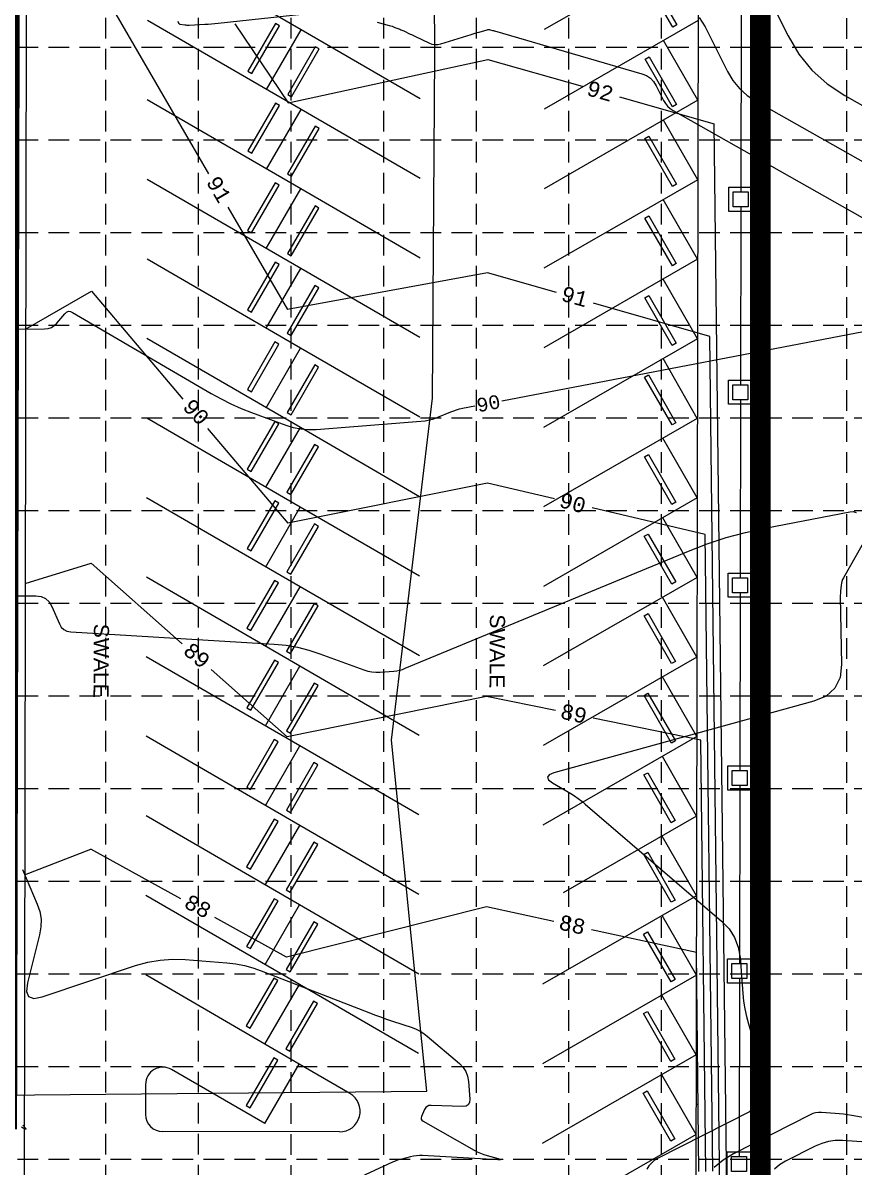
# Model space of a CAD drawing. Extents: x 4841 to 5381, y 4863 to 5725.
# Drawn here: x 5031.8 to 5152.5, y 5117.7 to 5283.8 of the extents above; entities that cross this region are included whole.
import ezdxf
from ezdxf.enums import TextEntityAlignment as Align

# ---------------------------------------------------------------- set-up
doc = ezdxf.new("R2010")
doc.units = 0
doc.header["$MEASUREMENT"] = 0
doc.linetypes.add('DASHED', pattern=[0.75, 0.5, -0.25])
doc.linetypes.add('HIDDEN', pattern=[0.375, 0.25, -0.125])
for name, color, linetype, lineweight in [('19', 7, 'Continuous', 0), ('21', 7, 'Continuous', 0), ('27', 7, 'Continuous', 0), ('3', 7, 'Continuous', 0), ('EC', 35, 'Continuous', 0), ('PC', 35, 'Continuous', 0)]:
    doc.layers.add(name, color=color, linetype=linetype, lineweight=lineweight)
doc.layers.add('GRID', color=254, linetype='HIDDEN')
doc.layers.add('LIMITS OF DISTURBANCE', color=1, linetype='HIDDEN')
doc.styles.add('MONOTXT', font='MONOTXT')
doc.styles.get("Standard").update_dxf_attribs({"font": 'ARIAL.TTF'})

msp = doc.modelspace()

# ---------------------------------------------------------------- linework, layer by layer
at = {"layer": '21', "color": 7, "linetype": 'Continuous', "lineweight": 0}
for p, q in [((5136.1, 5285.11), (5136.05, 5259.3)), ((5136.05, 5257.11), (5136, 5231.3)), ((5136, 5229.11), (5135.95, 5203.3)), ((5135.95, 5201.11), (5135.9, 5175.3)), ((5135.9, 5173.11), (5135.85, 5147.3)), ((5135.85, 5145.11), (5135.8, 5119.3))]:
    msp.add_line(p, q, dxfattribs=at)
for points in [[(5134.3, 5259.97), (5137.8, 5259.97), (5137.8, 5256.46), (5134.3, 5256.46)], [(5134.94, 5259.3), (5137.12, 5259.3), (5137.12, 5257.11), (5134.94, 5257.11)], [(5134.25, 5231.97), (5137.75, 5231.97), (5137.75, 5228.46), (5134.25, 5228.46)], [(5134.89, 5231.3), (5137.07, 5231.3), (5137.07, 5229.11), (5134.89, 5229.11)], [(5134.2, 5203.97), (5137.7, 5203.97), (5137.7, 5200.46), (5134.2, 5200.46)], [(5134.84, 5203.3), (5137.02, 5203.3), (5137.02, 5201.11), (5134.84, 5201.11)], [(5134.15, 5175.97), (5137.65, 5175.97), (5137.65, 5172.46), (5134.15, 5172.46)], [(5134.79, 5175.3), (5136.97, 5175.3), (5136.97, 5173.11), (5134.79, 5173.11)], [(5134.1, 5147.97), (5137.6, 5147.97), (5137.6, 5144.46), (5134.1, 5144.46)], [(5134.74, 5147.3), (5136.92, 5147.3), (5136.92, 5145.11), (5134.74, 5145.11)], [(5134.05, 5119.97), (5137.55, 5119.97), (5137.55, 5116.46), (5134.05, 5116.46)], [(5134.69, 5119.3), (5136.87, 5119.3), (5136.87, 5117.11), (5134.69, 5117.11)]]:
    msp.add_lwpolyline(points, close=True, dxfattribs=at)
at = {"layer": '27', "color": 7, "linetype": 'Continuous', "lineweight": 0}
for p, q in [((5129.93, 5330.34), (5129.48, 5076.62)), ((5072.21, 5282.81), (5049.91, 5295.74)), ((5129.87, 5295.7), (5107.52, 5282.85)), ((5126.17, 5283.19), (5122.18, 5290.13)), ((5122.76, 5290.46), (5126.75, 5283.52)), ((5032.27, 5285.2), (5031.91, 5076.8)), ((5072.19, 5271.26), (5049.89, 5284.19)), ((5068.49, 5283.72), (5064.48, 5276.8)), ((5065.06, 5276.46), (5069.07, 5283.39)), ((5069.07, 5283.39), (5068.49, 5283.72)), ((5129.84, 5284.15), (5107.5, 5271.31)), ((5126.75, 5283.52), (5126.17, 5283.19)), ((5067.19, 5274.16), (5072.21, 5282.81)), ((5089.51, 5272.78), (5072.21, 5282.81)), ((5074.26, 5280.37), (5070.25, 5273.45)), ((5070.82, 5273.11), (5074.84, 5280.04)), ((5074.84, 5280.04), (5074.26, 5280.37)), ((5129.82, 5272.61), (5124.84, 5281.27)), ((5122.16, 5278.58), (5122.74, 5278.91)), ((5126.15, 5271.64), (5122.16, 5278.58)), ((5122.74, 5278.91), (5126.73, 5271.98)), ((5064.48, 5276.8), (5065.06, 5276.46)), ((5070.25, 5273.45), (5070.82, 5273.11)), ((5072.17, 5259.72), (5049.87, 5272.64)), ((5068.47, 5272.17), (5064.46, 5265.25)), ((5065.04, 5264.92), (5069.05, 5271.84)), ((5069.05, 5271.84), (5068.47, 5272.17)), ((5129.82, 5272.61), (5107.48, 5259.76)), ((5126.73, 5271.98), (5126.15, 5271.64)), ((5067.17, 5262.61), (5072.19, 5271.26)), ((5089.49, 5261.23), (5072.19, 5271.26)), ((5074.24, 5268.82), (5070.23, 5261.9)), ((5070.8, 5261.57), (5074.81, 5268.49)), ((5074.81, 5268.49), (5074.24, 5268.82)), ((5129.8, 5261.06), (5124.82, 5269.73)), ((5122.14, 5267.03), (5122.72, 5267.37)), ((5126.13, 5260.1), (5122.14, 5267.03)), ((5122.72, 5267.37), (5126.7, 5260.43)), ((5064.46, 5265.25), (5065.04, 5264.92)), ((5070.23, 5261.9), (5070.8, 5261.57)), ((5072.14, 5248.17), (5049.85, 5261.1)), ((5068.45, 5260.63), (5064.44, 5253.71)), ((5065.02, 5253.37), (5069.03, 5260.29)), ((5069.03, 5260.29), (5068.45, 5260.63)), ((5129.8, 5261.06), (5107.46, 5248.21)), ((5126.7, 5260.43), (5126.13, 5260.1)), ((5067.15, 5251.07), (5072.17, 5259.72)), ((5089.47, 5249.69), (5072.17, 5259.72)), ((5074.22, 5257.28), (5070.21, 5250.36)), ((5070.78, 5250.02), (5074.79, 5256.94)), ((5074.79, 5256.94), (5074.22, 5257.28)), ((5129.78, 5249.51), (5124.8, 5258.18)), ((5122.12, 5255.49), (5122.7, 5255.82)), ((5126.11, 5248.55), (5122.12, 5255.49)), ((5122.7, 5255.82), (5126.68, 5248.88)), ((5064.44, 5253.71), (5065.02, 5253.37)), ((5070.21, 5250.36), (5070.78, 5250.02)), ((5072.12, 5236.62), (5049.83, 5249.55)), ((5068.43, 5249.08), (5064.42, 5242.16)), ((5065, 5241.82), (5069.01, 5248.74)), ((5069.01, 5248.74), (5068.43, 5249.08)), ((5129.78, 5249.51), (5107.44, 5236.66)), ((5126.68, 5248.88), (5126.11, 5248.55)), ((5067.13, 5239.52), (5072.14, 5248.17)), ((5089.45, 5238.14), (5072.14, 5248.17)), ((5074.2, 5245.73), (5070.18, 5238.81)), ((5070.76, 5238.47), (5074.77, 5245.39)), ((5074.77, 5245.39), (5074.2, 5245.73)), ((5129.76, 5237.96), (5124.78, 5246.63)), ((5122.1, 5243.94), (5122.68, 5244.27)), ((5126.09, 5237), (5122.1, 5243.94)), ((5122.68, 5244.27), (5126.66, 5237.34)), ((5064.42, 5242.16), (5065, 5241.82)), ((5070.18, 5238.81), (5070.76, 5238.47)), ((5072.1, 5225.08), (5049.81, 5238)), ((5068.41, 5237.53), (5064.4, 5230.61)), ((5064.98, 5230.28), (5068.99, 5237.2)), ((5068.99, 5237.2), (5068.41, 5237.53)), ((5129.76, 5237.96), (5107.42, 5225.12)), ((5126.66, 5237.34), (5126.09, 5237)), ((5067.11, 5227.97), (5072.12, 5236.62)), ((5089.43, 5226.59), (5072.12, 5236.62)), ((5129.74, 5226.42), (5124.76, 5235.09)), ((5074.18, 5234.18), (5070.16, 5227.26)), ((5070.74, 5226.93), (5074.75, 5233.85)), ((5074.75, 5233.85), (5074.18, 5234.18)), ((5122.08, 5232.39), (5122.66, 5232.72)), ((5126.07, 5225.46), (5122.08, 5232.39)), ((5122.66, 5232.72), (5126.64, 5225.79)), ((5064.4, 5230.61), (5064.98, 5230.28)), ((5070.16, 5227.26), (5070.74, 5226.93)), ((5072.08, 5213.53), (5049.79, 5226.46)), ((5068.39, 5225.99), (5064.38, 5219.06)), ((5064.96, 5218.73), (5068.97, 5225.65)), ((5067.09, 5216.43), (5072.1, 5225.08)), ((5068.97, 5225.65), (5068.39, 5225.99)), ((5089.41, 5215.05), (5072.1, 5225.08)), ((5129.74, 5226.42), (5107.4, 5213.57)), ((5126.64, 5225.79), (5126.07, 5225.46)), ((5129.72, 5214.87), (5124.74, 5223.54)), ((5074.16, 5222.64), (5070.14, 5215.71)), ((5070.72, 5215.38), (5074.73, 5222.3)), ((5074.73, 5222.3), (5074.16, 5222.64)), ((5122.06, 5220.85), (5122.63, 5221.18)), ((5126.04, 5213.91), (5122.06, 5220.85)), ((5122.63, 5221.18), (5126.62, 5214.24)), ((5064.38, 5219.06), (5064.96, 5218.73)), ((5070.14, 5215.71), (5070.72, 5215.38)), ((5072.06, 5201.98), (5049.76, 5214.91)), ((5068.37, 5214.44), (5064.36, 5207.52)), ((5064.94, 5207.18), (5068.95, 5214.1)), ((5067.07, 5204.88), (5072.08, 5213.53)), ((5068.95, 5214.1), (5068.37, 5214.44)), ((5089.39, 5203.5), (5072.08, 5213.53)), ((5129.72, 5214.87), (5107.38, 5202.02)), ((5126.62, 5214.24), (5126.04, 5213.91)), ((5129.7, 5203.32), (5124.72, 5211.99)), ((5074.14, 5211.09), (5070.12, 5204.17)), ((5070.7, 5203.83), (5074.71, 5210.75)), ((5074.71, 5210.75), (5074.14, 5211.09)), ((5122.04, 5209.3), (5122.61, 5209.63)), ((5126.02, 5202.36), (5122.04, 5209.3)), ((5122.61, 5209.63), (5126.6, 5202.7)), ((5064.36, 5207.52), (5064.94, 5207.18)), ((5070.12, 5204.17), (5070.7, 5203.83)), ((5072.04, 5190.44), (5049.74, 5203.36)), ((5068.35, 5202.89), (5064.34, 5195.97)), ((5064.92, 5195.64), (5068.93, 5202.56)), ((5067.05, 5193.33), (5072.06, 5201.98)), ((5068.93, 5202.56), (5068.35, 5202.89)), ((5089.37, 5191.95), (5072.06, 5201.98)), ((5129.7, 5203.32), (5107.36, 5190.48)), ((5126.6, 5202.7), (5126.02, 5202.36)), ((5129.68, 5191.78), (5124.7, 5200.45)), ((5074.11, 5199.54), (5070.1, 5192.62)), ((5070.68, 5192.29), (5074.69, 5199.21)), ((5074.69, 5199.21), (5074.11, 5199.54)), ((5122.02, 5197.75), (5122.59, 5198.08)), ((5126, 5190.82), (5122.02, 5197.75)), ((5122.59, 5198.08), (5126.58, 5191.15)), ((5064.34, 5195.97), (5064.92, 5195.64)), ((5070.1, 5192.62), (5070.68, 5192.29)), ((5072.02, 5178.89), (5049.72, 5191.82)), ((5072.02, 5178.89), (5049.72, 5191.82)), ((5068.33, 5191.34), (5064.32, 5184.42)), ((5064.9, 5184.09), (5068.91, 5191.01)), ((5067.03, 5181.78), (5072.04, 5190.44)), ((5068.91, 5191.01), (5068.33, 5191.34)), ((5089.34, 5180.4), (5072.04, 5190.44)), ((5129.68, 5191.78), (5107.34, 5178.93)), ((5126.58, 5191.15), (5126, 5190.82)), ((5129.66, 5180.23), (5124.68, 5188.9)), ((5074.09, 5187.99), (5070.08, 5181.07)), ((5070.66, 5180.74), (5074.67, 5187.66)), ((5074.67, 5187.66), (5074.09, 5187.99)), ((5122, 5186.2), (5122.57, 5186.54)), ((5125.98, 5179.27), (5122, 5186.2)), ((5122.57, 5186.54), (5126.56, 5179.6)), ((5064.32, 5184.42), (5064.9, 5184.09)), ((5072, 5167.34), (5049.7, 5180.27)), ((5070.08, 5181.07), (5070.66, 5180.74)), ((5129.66, 5180.23), (5107.32, 5167.38)), ((5068.31, 5179.8), (5064.3, 5172.88)), ((5068.31, 5179.8), (5064.3, 5172.88)), ((5064.87, 5172.54), (5068.89, 5179.46)), ((5064.87, 5172.54), (5068.89, 5179.46)), ((5064.87, 5172.54), (5068.89, 5179.46)), ((5067.01, 5170.24), (5072.02, 5178.89)), ((5067.01, 5170.24), (5072.02, 5178.89)), ((5067.01, 5170.24), (5072.02, 5178.89)), ((5068.89, 5179.46), (5068.31, 5179.8)), ((5068.89, 5179.46), (5068.31, 5179.8)), ((5068.89, 5179.46), (5068.31, 5179.8)), ((5089.32, 5168.86), (5072.02, 5178.89)), ((5126.56, 5179.6), (5125.98, 5179.27)), ((5129.64, 5168.68), (5124.66, 5177.35)), ((5074.07, 5176.45), (5070.06, 5169.53)), ((5070.64, 5169.19), (5074.65, 5176.11)), ((5074.65, 5176.11), (5074.07, 5176.45)), ((5121.97, 5174.66), (5122.55, 5174.99)), ((5125.96, 5167.72), (5121.97, 5174.66)), ((5122.55, 5174.99), (5126.54, 5168.05)), ((5064.3, 5172.88), (5064.87, 5172.54)), ((5064.3, 5172.88), (5064.87, 5172.54)), ((5064.3, 5172.88), (5064.87, 5172.54)), ((5071.98, 5155.79), (5049.68, 5168.72)), ((5070.06, 5169.53), (5070.64, 5169.19)), ((5129.64, 5168.68), (5110.26, 5157.54)), ((5068.29, 5168.25), (5064.28, 5161.33)), ((5064.85, 5160.99), (5068.87, 5167.92)), ((5066.99, 5158.69), (5072, 5167.34)), ((5068.87, 5167.92), (5068.29, 5168.25)), ((5089.3, 5157.31), (5072, 5167.34)), ((5126.54, 5168.05), (5125.96, 5167.72)), ((5129.62, 5157.14), (5124.63, 5165.8)), ((5074.05, 5164.9), (5070.04, 5157.98)), ((5070.62, 5157.64), (5074.63, 5164.57)), ((5074.63, 5164.57), (5074.05, 5164.9)), ((5121.95, 5163.11), (5122.53, 5163.44)), ((5125.94, 5156.18), (5121.95, 5163.11)), ((5122.53, 5163.44), (5126.52, 5156.51)), ((5064.28, 5161.33), (5064.85, 5160.99)), ((5071.96, 5144.25), (5049.66, 5157.17)), ((5070.04, 5157.98), (5070.62, 5157.64)), ((5129.62, 5157.14), (5107.28, 5144.29)), ((5068.27, 5156.7), (5064.26, 5149.78)), ((5064.83, 5149.45), (5068.85, 5156.37)), ((5066.97, 5147.14), (5071.98, 5155.79)), ((5068.85, 5156.37), (5068.27, 5156.7)), ((5089.28, 5145.76), (5071.98, 5155.79)), ((5126.52, 5156.51), (5125.94, 5156.18)), ((5129.6, 5145.59), (5124.61, 5154.26)), ((5074.03, 5153.35), (5070.02, 5146.43)), ((5070.6, 5146.1), (5074.61, 5153.02)), ((5074.61, 5153.02), (5074.03, 5153.35)), ((5121.93, 5151.56), (5122.51, 5151.9)), ((5125.92, 5144.63), (5121.93, 5151.56)), ((5122.51, 5151.9), (5126.5, 5144.96)), ((5064.26, 5149.78), (5064.83, 5149.45)), ((5071.94, 5132.7), (5049.64, 5145.63)), ((5070.02, 5146.43), (5070.6, 5146.1)), ((5129.6, 5145.59), (5107.26, 5132.74)), ((5068.25, 5145.16), (5064.24, 5138.24)), ((5064.81, 5137.9), (5068.83, 5144.82)), ((5066.94, 5135.6), (5071.96, 5144.25)), ((5068.83, 5144.82), (5068.25, 5145.16)), ((5089.26, 5134.22), (5071.96, 5144.25)), ((5126.5, 5144.96), (5125.92, 5144.63)), ((5129.58, 5134.04), (5124.59, 5142.71)), ((5074.01, 5141.81), (5070, 5134.89)), ((5070.58, 5134.55), (5074.59, 5141.47)), ((5074.59, 5141.47), (5074.01, 5141.81)), ((5121.91, 5140.02), (5122.49, 5140.35)), ((5125.9, 5133.08), (5121.91, 5140.02)), ((5122.49, 5140.35), (5126.48, 5133.41)), ((5064.24, 5138.24), (5064.81, 5137.9)), ((5070, 5134.89), (5070.58, 5134.55)), ((5129.58, 5134.04), (5107.23, 5121.19)), ((5068.23, 5133.61), (5064.22, 5126.69)), ((5064.79, 5126.35), (5068.8, 5133.28)), ((5064.79, 5126.35), (5068.8, 5133.28)), ((5066.92, 5124.05), (5071.94, 5132.7)), ((5066.92, 5124.05), (5071.94, 5132.7)), ((5068.8, 5133.28), (5068.23, 5133.61)), ((5068.8, 5133.28), (5068.23, 5133.61)), ((5079.28, 5128.44), (5071.94, 5132.7)), ((5126.48, 5133.41), (5125.9, 5133.08)), ((5066.92, 5124.05), (5053.37, 5131.91)), ((5129.56, 5122.49), (5124.57, 5131.16)), ((5049.61, 5129.75), (5049.61, 5125.4)), ((5121.89, 5128.47), (5122.47, 5128.8)), ((5122.47, 5128.8), (5126.46, 5121.87)), ((5125.88, 5121.53), (5121.89, 5128.47)), ((5064.22, 5126.69), (5064.79, 5126.35)), ((5064.22, 5126.69), (5064.79, 5126.35)), ((5077.77, 5122.85), (5052.1, 5122.89)), ((5129.56, 5122.49), (5112.49, 5112.68)), ((5126.46, 5121.87), (5125.88, 5121.53))]:
    msp.add_line(p, q, dxfattribs=at)
msp.add_lwpolyline([(5028.25, 5128.18), (5090.44, 5128.78), (5085.33, 5179.69), (5091.27, 5229.37), (5091.62, 5279.25), (5091.47, 5305.96), (5140.33, 5306.74), (5186.05, 5305.63), (5210.44, 5306.07)], dxfattribs=at)
for centre, radius, start, end in [((5052.11, 5129.75), 2.5, 59.8983, 179.8983), ((5077.78, 5125.85), 3, 269.8983, 59.8983), ((5052.11, 5125.39), 2.5, 179.8983, 269.8983)]:
    msp.add_arc(centre, radius, start, end, dxfattribs=at)
at = {"layer": '3', "color": 7, "linetype": 'Continuous', "lineweight": 0}
msp.add_line((5140.26, 5304.65), (5137.18, 4999.56), dxfattribs=at)
at = {"layer": 'EC', "color": 35, "linetype": 'Continuous', "lineweight": 0}
for points in [[(5136.37, 5294.97), (5142.92, 5281.94), (5144.49, 5279.3), (5146.39, 5276.98), (5148.61, 5274.97), (5151.17, 5273.28), (5166.61, 5264.54)], [(5054.28, 5284.1), (5054.42, 5283.8), (5054.45, 5283.75), (5054.49, 5283.7), (5054.55, 5283.67), (5054.61, 5283.66), (5055.33, 5283.54), (5055.48, 5283.52), (5055.63, 5283.51), (5055.79, 5283.5), (5055.94, 5283.51), (5058.21, 5283.62), (5058.7, 5283.65), (5059.18, 5283.68), (5059.67, 5283.72), (5060.15, 5283.77), (5074.08, 5285.31)], [(5083.25, 5283.93), (5084.97, 5283.47), (5085.19, 5283.4), (5085.41, 5283.33), (5085.62, 5283.26), (5085.83, 5283.18), (5086.53, 5282.9), (5086.68, 5282.84), (5086.82, 5282.78), (5086.97, 5282.71), (5087.11, 5282.65), (5088.02, 5282.21), (5088.22, 5282.12), (5088.41, 5282.03), (5088.61, 5281.94), (5088.8, 5281.84), (5090.77, 5280.91), (5091.19, 5280.75), (5091.62, 5280.68), (5092.06, 5280.69), (5092.5, 5280.79), (5096.91, 5282.16), (5097.2, 5282.25), (5097.49, 5282.33), (5097.78, 5282.42), (5098.08, 5282.5), (5099.24, 5282.83), (5099.34, 5282.85), (5099.45, 5282.86), (5099.55, 5282.85), (5099.66, 5282.83), (5100, 5282.74), (5100.07, 5282.73), (5100.15, 5282.71), (5100.22, 5282.69), (5100.29, 5282.67), (5121.69, 5276.44), (5122.35, 5276.18), (5122.92, 5275.8), (5123.39, 5275.31), (5123.77, 5274.71), (5124.85, 5272.55), (5125.11, 5272.12), (5125.43, 5271.73), (5125.8, 5271.4), (5126.22, 5271.12), (5163.95, 5249.78)], [(5130.03, 5284.59), (5130.86, 5283.26), (5134.13, 5276.77), (5134.91, 5275.46), (5135.85, 5274.3), (5136.96, 5273.3), (5138.23, 5272.46), (5165.28, 5257.16)], [(5028.07, 5239.37), (5034.95, 5239.41), (5035.47, 5239.47), (5035.94, 5239.62), (5036.36, 5239.89), (5036.74, 5240.25), (5037.88, 5241.61), (5038.13, 5241.85), (5038.41, 5241.96), (5038.71, 5241.95), (5039.02, 5241.81), (5059.15, 5230.03), (5060.57, 5229.24), (5062.02, 5228.52), (5063.5, 5227.86), (5065.01, 5227.27), (5069.99, 5225.44), (5071.06, 5225.11), (5072.16, 5224.89), (5073.26, 5224.8), (5074.39, 5224.83), (5089.61, 5226), (5090.24, 5226.08), (5090.85, 5226.2), (5091.46, 5226.37), (5092.05, 5226.59), (5093.96, 5227.38), (5094.37, 5227.54), (5094.79, 5227.68), (5095.22, 5227.79), (5095.65, 5227.89), (5097.43, 5228.23)], [(5101.36, 5228.98), (5160.93, 5240.41), (5161.41, 5240.44), (5161.82, 5240.34), (5162.18, 5240.11), (5162.48, 5239.74), (5163.37, 5238.32), (5163.55, 5238.01), (5163.69, 5237.69), (5163.81, 5237.36), (5163.9, 5237.02), (5165.93, 5227.79)], [(5027.91, 5200.64), (5033.67, 5200.67), (5034.45, 5200.58), (5035.1, 5200.29), (5035.62, 5199.81), (5036.02, 5199.13), (5037.1, 5196.61), (5037.37, 5196.13), (5037.74, 5195.78), (5038.19, 5195.55), (5038.74, 5195.45), (5068.31, 5193.64), (5070.01, 5193.48), (5071.68, 5193.19), (5073.32, 5192.78), (5074.94, 5192.25), (5081.29, 5189.92), (5081.87, 5189.74), (5082.47, 5189.63), (5083.07, 5189.58), (5083.67, 5189.59), (5085.68, 5189.75), (5086.1, 5189.8), (5086.52, 5189.88), (5086.93, 5189.99), (5087.33, 5190.14), (5128.46, 5207.16), (5131.17, 5208.2), (5133.93, 5209.11), (5136.73, 5209.87), (5139.57, 5210.49), (5151.9, 5212.85), (5152.39, 5212.88), (5152.81, 5212.78)], [(5027.91, 5200.64), (5033.67, 5200.67), (5034.45, 5200.58), (5035.1, 5200.29), (5035.62, 5199.81), (5036.02, 5199.13), (5037.1, 5196.61), (5037.37, 5196.13), (5037.74, 5195.78), (5038.19, 5195.55), (5038.74, 5195.45), (5068.31, 5193.64), (5070.01, 5193.48), (5071.68, 5193.19), (5073.32, 5192.78), (5074.94, 5192.25), (5081.29, 5189.92), (5081.87, 5189.74), (5082.47, 5189.63), (5083.07, 5189.58), (5083.67, 5189.59), (5085.68, 5189.75), (5086.1, 5189.8), (5086.52, 5189.88), (5086.93, 5189.99), (5087.33, 5190.14), (5128.46, 5207.16), (5131.17, 5208.2), (5133.93, 5209.11), (5136.73, 5209.87), (5139.57, 5210.49), (5151.9, 5212.85), (5152.39, 5212.88), (5152.81, 5212.78)], [(5154.43, 5209.44), (5150.95, 5203.26), (5150.83, 5203.01), (5150.74, 5202.76), (5150.67, 5202.5), (5150.63, 5202.23), (5150.53, 5201.34), (5150.52, 5201.15), (5150.51, 5200.96), (5150.5, 5200.77), (5150.5, 5200.58), (5150.68, 5190.72), (5150.46, 5188.8), (5149.72, 5187.27), (5148.46, 5186.12), (5146.68, 5185.37), (5108.92, 5174.95), (5108.23, 5174.67), (5107.97, 5174.34), (5108.14, 5173.95), (5108.73, 5173.5), (5111.35, 5171.95), (5111.9, 5171.61), (5112.43, 5171.24), (5112.95, 5170.85), (5113.46, 5170.44), (5133.27, 5153.44), (5134.35, 5152.33), (5135.16, 5151.07), (5135.69, 5149.68), (5135.95, 5148.15), (5136.34, 5142.92), (5136.46, 5141.81), (5136.63, 5140.7), (5136.86, 5139.61), (5137.15, 5138.52), (5139.45, 5130.7), (5139.68, 5129.14), (5139.41, 5127.79), (5138.62, 5126.67), (5137.32, 5125.76), (5123.98, 5118.97), (5123.49, 5118.68), (5123.07, 5118.32), (5122.71, 5117.91), (5122.41, 5117.43)], [(5154.43, 5209.44), (5150.95, 5203.26), (5150.83, 5203.01), (5150.74, 5202.76), (5150.67, 5202.5), (5150.63, 5202.23), (5150.53, 5201.34), (5150.52, 5201.15), (5150.51, 5200.96), (5150.5, 5200.77), (5150.5, 5200.58), (5150.68, 5190.72), (5150.46, 5188.8), (5149.72, 5187.27), (5148.46, 5186.12), (5146.68, 5185.37), (5108.92, 5174.95), (5108.23, 5174.67), (5107.97, 5174.34), (5108.14, 5173.95), (5108.73, 5173.5), (5111.35, 5171.95), (5111.9, 5171.61), (5112.43, 5171.24), (5112.95, 5170.85), (5113.46, 5170.44), (5133.27, 5153.44), (5134.35, 5152.33), (5135.16, 5151.07), (5135.69, 5149.68), (5135.95, 5148.15), (5136.34, 5142.92), (5136.46, 5141.81), (5136.63, 5140.7), (5136.86, 5139.61), (5137.15, 5138.52), (5139.45, 5130.7), (5139.68, 5129.14), (5139.41, 5127.79), (5138.62, 5126.67), (5137.32, 5125.76), (5123.98, 5118.97), (5123.49, 5118.68), (5123.07, 5118.32), (5122.71, 5117.91), (5122.41, 5117.43)], [(5031.73, 5160.94), (5033.88, 5155.9), (5034.25, 5154.82), (5034.43, 5153.72), (5034.42, 5152.6), (5034.23, 5151.47), (5032.45, 5144.49), (5032.3, 5143.25), (5032.61, 5142.49), (5033.38, 5142.24), (5034.62, 5142.48), (5048.16, 5146.99), (5049.93, 5147.48), (5051.72, 5147.79), (5053.54, 5147.92), (5055.38, 5147.87), (5061.41, 5147.39), (5062.7, 5147.24), (5063.96, 5147), (5065.2, 5146.67), (5066.42, 5146.25), (5082.02, 5140.19), (5082.88, 5139.86), (5083.74, 5139.54), (5084.61, 5139.24), (5085.48, 5138.94), (5088.33, 5138), (5088.93, 5137.77), (5089.5, 5137.48), (5090.03, 5137.15), (5090.53, 5136.75), (5095.19, 5132.76), (5095.72, 5132.22), (5096.11, 5131.6), (5096.37, 5130.92), (5096.5, 5130.17), (5096.69, 5127.6), (5096.66, 5127.12), (5096.48, 5126.79), (5096.15, 5126.59), (5095.67, 5126.54), (5091.08, 5126.7), (5090.77, 5126.67), (5090.51, 5126.56), (5090.3, 5126.38), (5090.13, 5126.11), (5089.69, 5125.1), (5089.63, 5124.89), (5089.65, 5124.71), (5089.74, 5124.56), (5089.91, 5124.43), (5097.33, 5120.21), (5097.78, 5119.98), (5098.24, 5119.77), (5098.72, 5119.58), (5099.2, 5119.43), (5100.81, 5118.97), (5101.07, 5118.89), (5101.15, 5118.83), (5101.05, 5118.81), (5100.78, 5118.81), (5089.85, 5119.42), (5089.4, 5119.42), (5088.95, 5119.4), (5088.51, 5119.34), (5088.07, 5119.24), (5086.64, 5118.87), (5086.34, 5118.78), (5086.04, 5118.69), (5085.75, 5118.57), (5085.46, 5118.45), (5063.3, 5108.19)], [(5160.53, 5150.22), (5160.38, 5147.15), (5160.35, 5145.84), (5160.4, 5144.53), (5160.53, 5143.23), (5160.74, 5141.94), (5163.58, 5127.07), (5163.66, 5125.36), (5163.15, 5124.24), (5162.04, 5123.72), (5160.33, 5123.78), (5152.16, 5125.24), (5151.56, 5125.33), (5150.95, 5125.42), (5150.35, 5125.48), (5149.74, 5125.53), (5147.75, 5125.67), (5147.33, 5125.67), (5146.92, 5125.61), (5146.52, 5125.5), (5146.13, 5125.33), (5135.01, 5119.67), (5133.51, 5118.76), (5132.2, 5117.67)], [(5031.58, 5123.58), (5032.08, 5123.28), (5032.28, 5123.23), (5032.19, 5123.41), (5031.79, 5123.84)], [(5163.32, 5117.64), (5157.4, 5120.5), (5157.23, 5120.58), (5157.06, 5120.66), (5156.89, 5120.75), (5156.73, 5120.84), (5156.18, 5121.13), (5156.07, 5121.18), (5155.94, 5121.22), (5155.82, 5121.25), (5155.69, 5121.27), (5150.81, 5121.6), (5149.78, 5121.6), (5148.78, 5121.46), (5147.81, 5121.19), (5146.86, 5120.79), (5142.55, 5118.59), (5141.69, 5118.07), (5140.93, 5117.43)]]:
    msp.add_lwpolyline(points, dxfattribs=at)
at = {"layer": 'GRID', "color": 252, "linetype": 'HIDDEN', "lineweight": 0, "ltscale": 12}
for p, q in [((5043.85, 4930.55), (5043.85, 5710.77)), ((5057.3, 4930.55), (5057.3, 5710.77)), ((5070.75, 4930.54), (5070.75, 5710.77)), ((5084.2, 4930.54), (5084.2, 5710.77)), ((5097.65, 4930.54), (5097.65, 5710.77)), ((5111.1, 4930.54), (5111.1, 5710.77)), ((5124.56, 4930.54), (5124.56, 5710.77)), ((5138.01, 4930.53), (5138.01, 5710.77)), ((5151.46, 4930.53), (5151.46, 5710.77)), ((4855.52, 5280.32), (5366.69, 5280.32)), ((4855.52, 5266.87), (5366.69, 5266.87)), ((4855.52, 5253.41), (5366.69, 5253.41)), ((4855.52, 5239.96), (5366.69, 5239.96)), ((4855.52, 5226.51), (5366.69, 5226.51)), ((4855.52, 5213.06), (5366.69, 5213.06)), ((4855.52, 5199.61), (5366.69, 5199.61)), ((4855.52, 5186.16), (5366.69, 5186.16)), ((4855.52, 5172.7), (5366.69, 5172.7)), ((4855.52, 5159.25), (5366.69, 5159.25)), ((4855.52, 5145.8), (5366.69, 5145.8)), ((4855.52, 5132.35), (5366.69, 5132.35)), ((4855.52, 5118.9), (5366.69, 5118.9))]:
    msp.add_line(p, q, dxfattribs=at)
at = {"layer": 'LIMITS OF DISTURBANCE', "linetype": 'DASHED', "lineweight": 0, "ltscale": 30, "const_width": 3, "flags": 128}
msp.add_lwpolyline([(5146.21, 5524.16), (5210.25, 5524.32), (5213.48, 5510.32, -0.091575), (5225.97, 5303.73), (5138.91, 5303.58), (5138.87, 5001.88), (5003.35, 5002.06), (5003.52, 5125.06), (5029.46, 5124.73), (5029.84, 5285.43), (5006.29, 5285.75), (5005.64, 5285.75), (5006.55, 5423.34), (5028.02, 5424), (5029.84, 5426.4), (5065.18, 5426.5), (5064.99, 5445.91), (5028.89, 5445.25), (5027.18, 5447.53), (5006.96, 5447.33), (5007.68, 5515.62), (5089.33, 5514.46), (5088.84, 5410.29), (5146.83, 5411.11), (5147.09, 5525.58), (5147.09, 5525.58)], format="xyb", dxfattribs=at)
at = {"layer": 'PC', "color": 35, "linetype": 'Continuous', "lineweight": 0}
for p, q in [((5041.92, 5290.89), (5058.77, 5261.92)), ((5062.56, 5283.67), (5070.3, 5272.21)), ((5070.3, 5272.21), (5099.34, 5278.53)), ((5099.34, 5278.53), (5113.04, 5274.62)), ((5118.42, 5273.08), (5132.18, 5269.16)), ((5134.4, 5081.3), (5132.18, 5269.16)), ((5061.58, 5257.08), (5070.22, 5242.21)), ((5099.26, 5247.53), (5070.22, 5242.21)), ((5109.29, 5244.67), (5099.26, 5247.53)), ((5032.19, 5239.39), (5041.74, 5244.89)), ((5041.74, 5244.89), (5055.01, 5229.22)), ((5131.55, 5238.31), (5114.67, 5243.13)), ((5134.19, 5014.93), (5131.55, 5238.31)), ((5058.63, 5224.94), (5070.26, 5211.21)), ((5099.29, 5217.03), (5070.26, 5211.21)), ((5109.01, 5214.74), (5099.29, 5217.03)), ((5130.89, 5209.57), (5114.46, 5213.45)), ((5131.98, 5117.13), (5130.89, 5209.57)), ((5032.13, 5202.45), (5041.72, 5205.39)), ((5041.72, 5205.39), (5054.95, 5193.68)), ((5059.15, 5189.97), (5070.17, 5180.21)), ((5099.1, 5186.03), (5070.17, 5180.21)), ((5109.14, 5184), (5099.1, 5186.03)), ((5130.24, 5179.72), (5114.63, 5182.89)), ((5130.98, 5117.12), (5130.24, 5179.72)), ((5032.05, 5160.18), (5041.68, 5163.89)), ((5054.75, 5156.68), (5041.68, 5163.89)), ((5099.13, 5155.53), (5070.08, 5148.21)), ((5108.92, 5153.38), (5099.13, 5155.53)), ((5070.08, 5148.21), (5059.65, 5153.97)), ((5129.6, 5148.88), (5114.38, 5152.18)), ((5129.98, 5117.11), (5129.6, 5148.88)), ((5129.87, 5126.84), (5129.57, 5126.84))]:
    msp.add_line(p, q, dxfattribs=at)

# ---------------------------------------------------------------- texts
at = {"layer": '19', "color": 5, "linetype": 'Continuous', "lineweight": 0}
for p in [(5099.59, 5192.61), (5042.08, 5191.24)]:
    msp.add_text('SWALE', height=2.2, rotation=269.6398, dxfattribs=at).set_placement(p, align=Align.CENTER)
at = {"layer": 'PC', "color": 35, "linetype": 'Continuous', "lineweight": 0, "style": 'MONOTXT'}
for s, rotation, p in [('92', 344.3189, (5113.8, 5274.43)), ('91', 300.3102, (5059.29, 5261.31)), ('91', 344.3189, (5110.09, 5244.62)), ('90', 312.6486, (5055.67, 5228.75)), ('90', 344.3189, (5109.81, 5214.67)), ('89', 319.1519, (5055.63, 5193.26)), ('89', 347.1363, (5109.94, 5183.99)), ('88', 331.88, (5055.54, 5156.5)), ('88', 347.1363, (5109.72, 5153.36))]:
    msp.add_text(s, height=2.2, rotation=rotation, dxfattribs=at).set_placement(p, align=Align.MIDDLE_LEFT)
msp.add_text('90', height=2, rotation=10.8648, dxfattribs=at).set_placement((5099.4, 5228.6), align=Align.MIDDLE)

doc.saveas('drawing.dxf')
